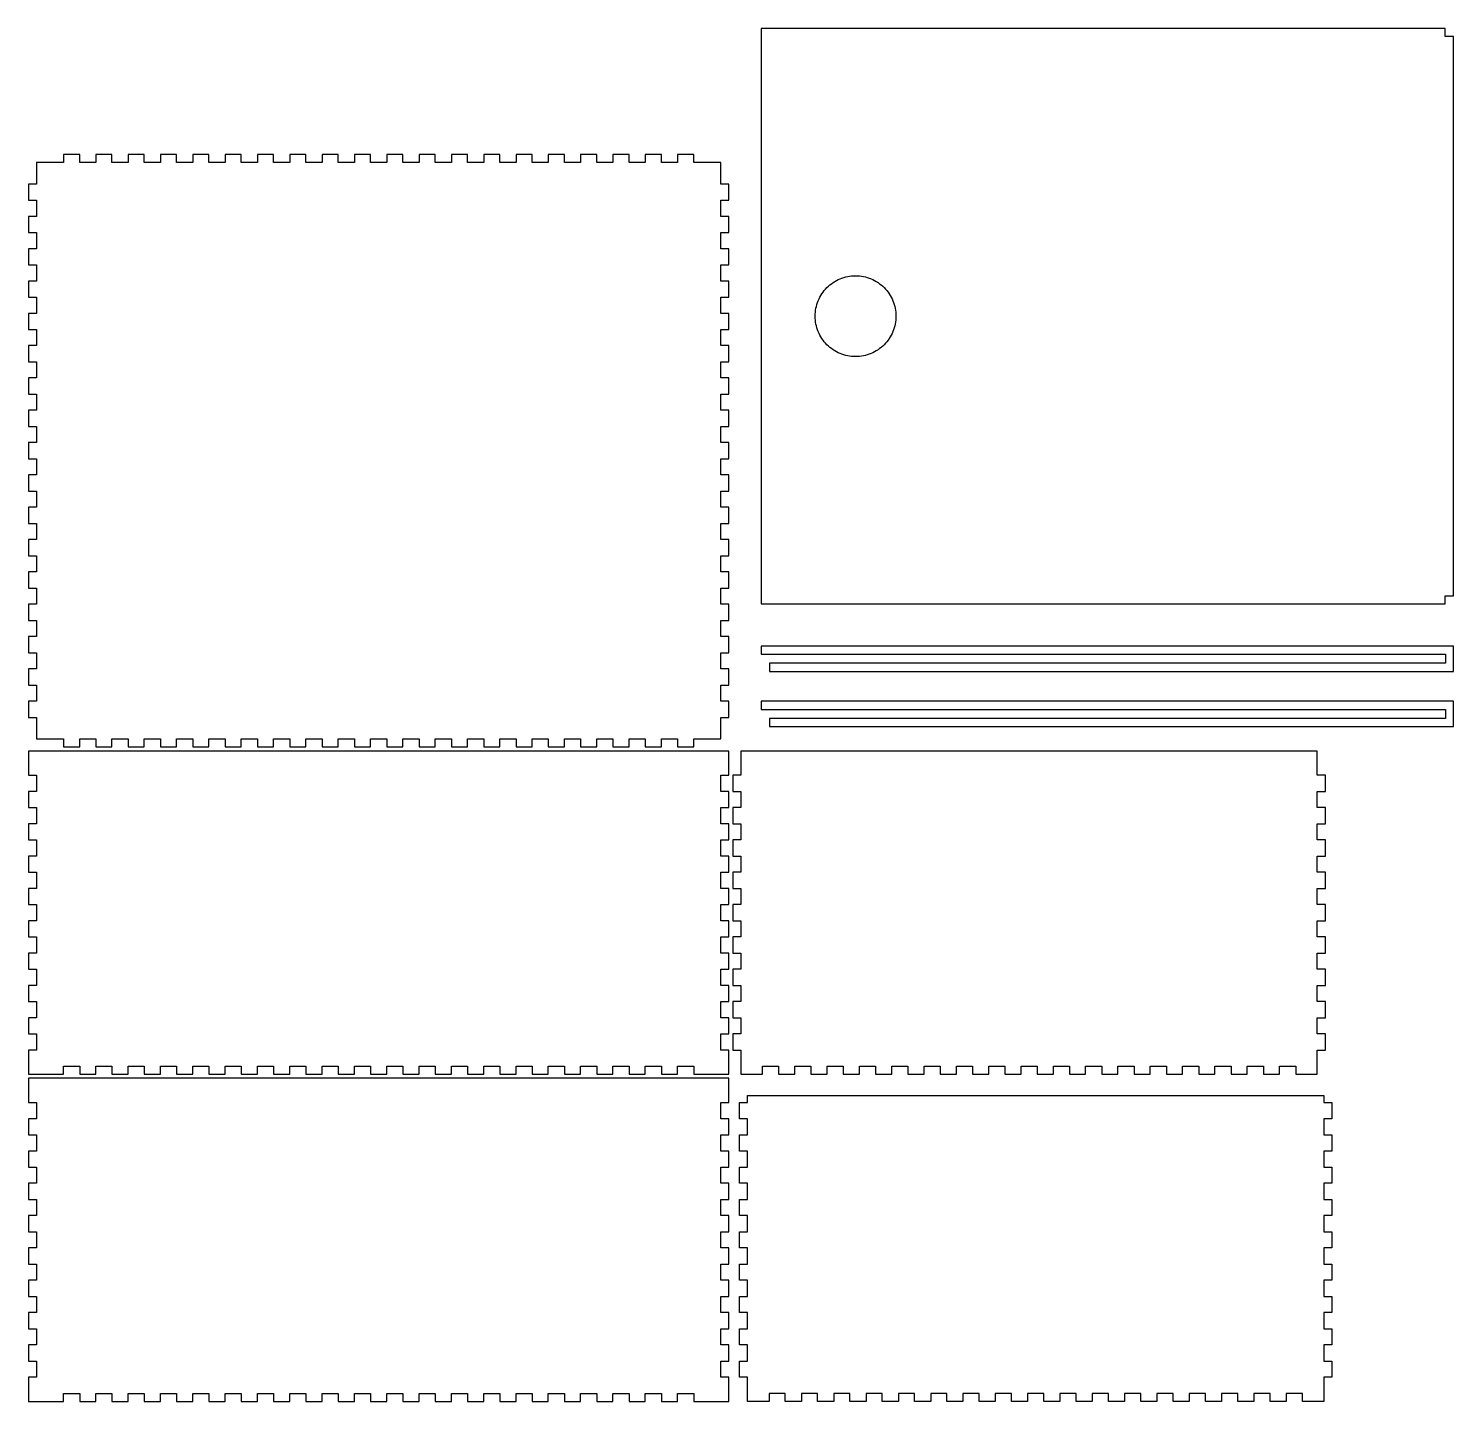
# Model space of a CAD drawing. Header units: millimetres. Extents: x 0 to 529, y 0 to 510.
import ezdxf

# ---------------------------------------------------------------- set-up
doc = ezdxf.new("R2010")
doc.units = ezdxf.units.MM
doc.layers.add('220 260 120', color=150, linetype='Continuous', true_color=0x0082ff)

msp = doc.modelspace()

# ---------------------------------------------------------------- linework, layer by layer
at = {"layer": '220 260 120', "color": 0}
for points in [[(3, 246), (13, 246), (13, 243), (19, 243), (19, 246), (25, 246), (25, 243), (31, 243), (31, 246), (37, 246), (37, 243), (43, 243), (43, 246), (49, 246), (49, 243), (55, 243), (55, 246), (61, 246), (61, 243), (67, 243), (67, 246), (73, 246), (73, 243), (79, 243), (79, 246), (85, 246), (85, 243), (91, 243), (91, 246), (97, 246), (97, 243), (103, 243), (103, 246), (109, 246), (109, 243), (115, 243), (115, 246), (121, 246), (121, 243), (127, 243), (127, 246), (133, 246), (133, 243), (139, 243), (139, 246), (145, 246), (145, 243), (151, 243), (151, 246), (157, 246), (157, 243), (163, 243), (163, 246), (169, 246), (169, 243), (175, 243), (175, 246), (181, 246), (181, 243), (187, 243), (187, 246), (193, 246), (193, 243), (199, 243), (199, 246), (205, 246), (205, 243), (211, 243), (211, 246), (217, 246), (217, 243), (223, 243), (223, 246), (229, 246), (229, 243), (235, 243), (235, 246), (241, 246), (241, 243), (247, 243), (247, 246), (257, 246), (257, 254), (260, 254), (260, 260), (257, 260), (257, 266), (260, 266), (260, 272), (257, 272), (257, 278), (260, 278), (260, 284), (257, 284), (257, 290), (260, 290), (260, 296), (257, 296), (257, 302), (260, 302), (260, 308), (257, 308), (257, 314), (260, 314), (260, 320), (257, 320), (257, 326), (260, 326), (260, 332), (257, 332), (257, 338), (260, 338), (260, 344), (257, 344), (257, 350), (260, 350), (260, 356), (257, 356), (257, 362), (260, 362), (260, 368), (257, 368), (257, 374), (260, 374), (260, 380), (257, 380), (257, 386), (260, 386), (260, 392), (257, 392), (257, 398), (260, 398), (260, 404), (257, 404), (257, 410), (260, 410), (260, 416), (257, 416), (257, 422), (260, 422), (260, 428), (257, 428), (257, 434), (260, 434), (260, 440), (257, 440), (257, 446), (260, 446), (260, 452), (257, 452), (257, 460), (247, 460), (247, 463), (241, 463), (241, 460), (235, 460), (235, 463), (229, 463), (229, 460), (223, 460), (223, 463), (217, 463), (217, 460), (211, 460), (211, 463), (205, 463), (205, 460), (199, 460), (199, 463), (193, 463), (193, 460), (187, 460), (187, 463), (181, 463), (181, 460), (175, 460), (175, 463), (169, 463), (169, 460), (163, 460), (163, 463), (157, 463), (157, 460), (151, 460), (151, 463), (145, 463), (145, 460), (139, 460), (139, 463), (133, 463), (133, 460), (127, 460), (127, 463), (121, 463), (121, 460), (115, 460), (115, 463), (109, 463), (109, 460), (103, 460), (103, 463), (97, 463), (97, 460), (91, 460), (91, 463), (85, 463), (85, 460), (79, 460), (79, 463), (73, 463), (73, 460), (67, 460), (67, 463), (61, 463), (61, 460), (55, 460), (55, 463), (49, 463), (49, 460), (43, 460), (43, 463), (37, 463), (37, 460), (31, 460), (31, 463), (25, 463), (25, 460), (19, 460), (19, 463), (13, 463), (13, 460), (3, 460), (3, 452), (0, 452), (0, 446), (3, 446), (3, 440), (0, 440), (0, 434), (3, 434), (3, 428), (0, 428), (0, 422), (3, 422), (3, 416), (0, 416), (0, 410), (3, 410), (3, 404), (0, 404), (0, 398), (3, 398), (3, 392), (0, 392), (0, 386), (3, 386), (3, 380), (0, 380), (0, 374), (3, 374), (3, 368), (0, 368), (0, 362), (3, 362), (3, 356), (0, 356), (0, 350), (3, 350), (3, 344), (0, 344), (0, 338), (3, 338), (3, 332), (0, 332), (0, 326), (3, 326), (3, 320), (0, 320), (0, 314), (3, 314), (3, 308), (0, 308), (0, 302), (3, 302), (3, 296), (0, 296), (0, 290), (3, 290), (3, 284), (0, 284), (0, 278), (3, 278), (3, 272), (0, 272), (0, 266), (3, 266), (3, 260), (0, 260), (0, 254), (3, 254)], [(3, 121.5), (13, 121.5), (13, 124.5), (19, 124.5), (19, 121.5), (25, 121.5), (25, 124.5), (31, 124.5), (31, 121.5), (37, 121.5), (37, 124.5), (43, 124.5), (43, 121.5), (49, 121.5), (49, 124.5), (55, 124.5), (55, 121.5), (61, 121.5), (61, 124.5), (67, 124.5), (67, 121.5), (73, 121.5), (73, 124.5), (79, 124.5), (79, 121.5), (85, 121.5), (85, 124.5), (91, 124.5), (91, 121.5), (97, 121.5), (97, 124.5), (103, 124.5), (103, 121.5), (109, 121.5), (109, 124.5), (115, 124.5), (115, 121.5), (121, 121.5), (121, 124.5), (127, 124.5), (127, 121.5), (133, 121.5), (133, 124.5), (139, 124.5), (139, 121.5), (145, 121.5), (145, 124.5), (151, 124.5), (151, 121.5), (157, 121.5), (157, 124.5), (163, 124.5), (163, 121.5), (169, 121.5), (169, 124.5), (175, 124.5), (175, 121.5), (181, 121.5), (181, 124.5), (187, 124.5), (187, 121.5), (193, 121.5), (193, 124.5), (199, 124.5), (199, 121.5), (205, 121.5), (205, 124.5), (211, 124.5), (211, 121.5), (217, 121.5), (217, 124.5), (223, 124.5), (223, 121.5), (229, 121.5), (229, 124.5), (235, 124.5), (235, 121.5), (241, 121.5), (241, 124.5), (247, 124.5), (247, 121.5), (257, 121.5), (260, 121.5), (260, 130.5), (257, 130.5), (257, 136.5), (260, 136.5), (260, 142.5), (257, 142.5), (257, 148.5), (260, 148.5), (260, 154.5), (257, 154.5), (257, 160.5), (260, 160.5), (260, 166.5), (257, 166.5), (257, 172.5), (260, 172.5), (260, 178.5), (257, 178.5), (257, 184.5), (260, 184.5), (260, 190.5), (257, 190.5), (257, 196.5), (260, 196.5), (260, 202.5), (257, 202.5), (257, 208.5), (260, 208.5), (260, 214.5), (257, 214.5), (257, 220.5), (260, 220.5), (260, 226.5), (257, 226.5), (257, 232.5), (260, 232.5), (260, 241.5), (257, 241.5), (3, 241.5), (0, 241.5), (0, 232.5), (3, 232.5), (3, 226.5), (0, 226.5), (0, 220.5), (3, 220.5), (3, 214.5), (0, 214.5), (0, 208.5), (3, 208.5), (3, 202.5), (0, 202.5), (0, 196.5), (3, 196.5), (3, 190.5), (0, 190.5), (0, 184.5), (3, 184.5), (3, 178.5), (0, 178.5), (0, 172.5), (3, 172.5), (3, 166.5), (0, 166.5), (0, 160.5), (3, 160.5), (3, 154.5), (0, 154.5), (0, 148.5), (3, 148.5), (3, 142.5), (0, 142.5), (0, 136.5), (3, 136.5), (3, 130.5), (0, 130.5), (0, 121.5)], [(264.5, 121.5), (272.5, 121.5), (272.5, 124.5), (278.5, 124.5), (278.5, 121.5), (284.5, 121.5), (284.5, 124.5), (290.5, 124.5), (290.5, 121.5), (296.5, 121.5), (296.5, 124.5), (302.5, 124.5), (302.5, 121.5), (308.5, 121.5), (308.5, 124.5), (314.5, 124.5), (314.5, 121.5), (320.5, 121.5), (320.5, 124.5), (326.5, 124.5), (326.5, 121.5), (332.5, 121.5), (332.5, 124.5), (338.5, 124.5), (338.5, 121.5), (344.5, 121.5), (344.5, 124.5), (350.5, 124.5), (350.5, 121.5), (356.5, 121.5), (356.5, 124.5), (362.5, 124.5), (362.5, 121.5), (368.5, 121.5), (368.5, 124.5), (374.5, 124.5), (374.5, 121.5), (380.5, 121.5), (380.5, 124.5), (386.5, 124.5), (386.5, 121.5), (392.5, 121.5), (392.5, 124.5), (398.5, 124.5), (398.5, 121.5), (404.5, 121.5), (404.5, 124.5), (410.5, 124.5), (410.5, 121.5), (416.5, 121.5), (416.5, 124.5), (422.5, 124.5), (422.5, 121.5), (428.5, 121.5), (428.5, 124.5), (434.5, 124.5), (434.5, 121.5), (440.5, 121.5), (440.5, 124.5), (446.5, 124.5), (446.5, 121.5), (452.5, 121.5), (452.5, 124.5), (458.5, 124.5), (458.5, 121.5), (464.5, 121.5), (464.5, 124.5), (470.5, 124.5), (470.5, 121.5), (478.5, 121.5), (478.5, 130.5), (481.5, 130.5), (481.5, 136.5), (478.5, 136.5), (478.5, 142.5), (481.5, 142.5), (481.5, 148.5), (478.5, 148.5), (478.5, 154.5), (481.5, 154.5), (481.5, 160.5), (478.5, 160.5), (478.5, 166.5), (481.5, 166.5), (481.5, 172.5), (478.5, 172.5), (478.5, 178.5), (481.5, 178.5), (481.5, 184.5), (478.5, 184.5), (478.5, 190.5), (481.5, 190.5), (481.5, 196.5), (478.5, 196.5), (478.5, 202.5), (481.5, 202.5), (481.5, 208.5), (478.5, 208.5), (478.5, 214.5), (481.5, 214.5), (481.5, 220.5), (478.5, 220.5), (478.5, 226.5), (481.5, 226.5), (481.5, 232.5), (478.5, 232.5), (478.5, 241.5), (264.5, 241.5), (264.5, 232.5), (261.5, 232.5), (261.5, 226.5), (264.5, 226.5), (264.5, 220.5), (261.5, 220.5), (261.5, 214.5), (264.5, 214.5), (264.5, 208.5), (261.5, 208.5), (261.5, 202.5), (264.5, 202.5), (264.5, 196.5), (261.5, 196.5), (261.5, 190.5), (264.5, 190.5), (264.5, 184.5), (261.5, 184.5), (261.5, 178.5), (264.5, 178.5), (264.5, 172.5), (261.5, 172.5), (261.5, 166.5), (264.5, 166.5), (264.5, 160.5), (261.5, 160.5), (261.5, 154.5), (264.5, 154.5), (264.5, 148.5), (261.5, 148.5), (261.5, 142.5), (264.5, 142.5), (264.5, 136.5), (261.5, 136.5), (261.5, 130.5), (264.5, 130.5)], [(3, 0), (13, 0), (13, 3), (19, 3), (19, 0), (25, 0), (25, 3), (31, 3), (31, 0), (37, 0), (37, 3), (43, 3), (43, 0), (49, 0), (49, 3), (55, 3), (55, 0), (61, 0), (61, 3), (67, 3), (67, 0), (73, 0), (73, 3), (79, 3), (79, 0), (85, 0), (85, 3), (91, 3), (91, 0), (97, 0), (97, 3), (103, 3), (103, 0), (109, 0), (109, 3), (115, 3), (115, 0), (121, 0), (121, 3), (127, 3), (127, 0), (133, 0), (133, 3), (139, 3), (139, 0), (145, 0), (145, 3), (151, 3), (151, 0), (157, 0), (157, 3), (163, 3), (163, 0), (169, 0), (169, 3), (175, 3), (175, 0), (181, 0), (181, 3), (187, 3), (187, 0), (193, 0), (193, 3), (199, 3), (199, 0), (205, 0), (205, 3), (211, 3), (211, 0), (217, 0), (217, 3), (223, 3), (223, 0), (229, 0), (229, 3), (235, 3), (235, 0), (241, 0), (241, 3), (247, 3), (247, 0), (257, 0), (260, 0), (260, 9), (257, 9), (257, 15), (260, 15), (260, 21), (257, 21), (257, 27), (260, 27), (260, 33), (257, 33), (257, 39), (260, 39), (260, 45), (257, 45), (257, 51), (260, 51), (260, 57), (257, 57), (257, 63), (260, 63), (260, 69), (257, 69), (257, 75), (260, 75), (260, 81), (257, 81), (257, 87), (260, 87), (260, 93), (257, 93), (257, 99), (260, 99), (260, 105), (257, 105), (257, 111), (260, 111), (260, 120), (257, 120), (3, 120), (0, 120), (0, 111), (3, 111), (3, 105), (0, 105), (0, 99), (3, 99), (3, 93), (0, 93), (0, 87), (3, 87), (3, 81), (0, 81), (0, 75), (3, 75), (3, 69), (0, 69), (0, 63), (3, 63), (3, 57), (0, 57), (0, 51), (3, 51), (3, 45), (0, 45), (0, 39), (3, 39), (3, 33), (0, 33), (0, 27), (3, 27), (3, 21), (0, 21), (0, 15), (3, 15), (3, 9), (0, 9), (0, 0)]]:
    msp.add_lwpolyline(points, close=True, dxfattribs=at)
at = {"layer": '220 260 120'}
for points in [[(272.07, 280.47), (272.07, 277.47), (526.07, 277.47), (526.07, 274.07), (275.07, 274.07), (275.07, 271.07), (529.07, 271.07), (529.07, 280.47)], [(272.07, 259.97), (272.07, 256.97), (526.07, 256.97), (526.07, 253.57), (275.07, 253.57), (275.07, 250.57), (529.07, 250.57), (529.07, 259.97)], [(266.96, 111), (266.96, 113.6), (480.95, 113.6), (480.95, 111), (483.96, 111), (483.96, 105), (480.95, 105), (480.95, 99), (483.96, 99), (483.96, 93), (480.95, 93), (480.95, 87), (483.96, 87), (483.96, 81), (480.95, 81), (480.95, 75), (483.96, 75), (483.96, 69), (480.95, 69), (480.95, 63), (483.96, 63), (483.96, 57), (480.95, 57), (480.95, 51), (483.96, 51), (483.96, 45), (480.95, 45), (480.95, 39), (483.96, 39), (483.96, 33), (480.95, 33), (480.95, 27), (483.96, 27), (483.96, 21), (480.95, 21), (480.95, 15), (483.96, 15), (483.96, 9), (480.95, 9), (480.95, 0), (472.96, 0), (472.96, 3), (466.96, 3), (466.96, 0), (460.95, 0), (460.95, 3), (454.95, 3), (454.95, 0), (448.96, 0), (448.96, 3), (442.96, 3), (442.96, 0), (436.96, 0), (436.96, 3), (430.95, 3), (430.95, 0), (424.95, 0), (424.95, 3), (418.96, 3), (418.96, 0), (412.96, 0), (412.96, 3), (406.96, 3), (406.96, 0), (400.95, 0), (400.95, 3), (394.96, 3), (394.96, 0), (388.96, 0), (388.96, 3), (382.96, 3), (382.96, 0), (376.96, 0), (376.96, 3), (370.95, 3), (370.95, 0), (364.96, 0), (364.96, 3), (358.96, 3), (358.96, 0), (352.96, 0), (352.96, 3), (346.95, 3), (346.95, 0), (340.96, 0), (340.96, 3), (334.96, 3), (334.96, 0), (328.96, 0), (328.96, 3), (322.96, 3), (322.96, 0), (316.96, 0), (316.96, 3), (310.96, 3), (310.96, 0), (304.96, 0), (304.96, 3), (298.96, 3), (298.96, 0), (292.96, 0), (292.96, 3), (286.96, 3), (286.96, 0), (280.96, 0), (280.96, 3), (274.95, 3), (274.95, 0), (266.96, 0), (266.96, 9), (263.96, 9), (263.96, 15), (266.96, 15), (266.96, 21), (263.96, 21), (263.96, 27), (266.96, 27), (266.96, 33), (263.96, 33), (263.96, 39), (266.96, 39), (266.96, 45), (263.96, 45), (263.96, 51), (266.96, 51), (266.96, 57), (263.96, 57), (263.96, 63), (266.96, 63), (266.96, 69), (263.96, 69), (263.96, 75), (266.96, 75), (266.96, 81), (263.96, 81), (263.96, 87), (266.96, 87), (266.96, 93), (263.96, 93), (263.96, 99), (266.96, 99), (266.96, 105), (263.96, 105), (263.96, 111)]]:
    msp.add_lwpolyline(points, close=True, dxfattribs=at)
msp.add_polyline3d([(529.07, 506.76, 113.77), (526.03, 506.76, 113.77), (526.03, 509.75, 113.76), (272.07, 509.75, 113.8), (272.07, 296.15, 113.8), (526.03, 296.15, 113.76), (526.03, 299.14, 113.77), (529.07, 299.14, 113.77)], close=True, dxfattribs=at)
at = {"layer": '220 260 120', "extrusion": (0.000137978, -1.61361e-09, 1)}
msp.add_open_spline([(292.07, 402.95, 113.8), (292.07, 404.92, 113.8), (292.46, 406.87, 113.8), (293.97, 410.51, 113.8), (295.07, 412.16, 113.8), (297.86, 414.95, 113.8), (299.51, 416.05, 113.8), (303.15, 417.56, 113.8), (305.1, 417.95, 113.8), (307.07, 417.95, 113.8), (309.04, 417.95, 113.79), (310.99, 417.56, 113.79), (314.63, 416.05, 113.79), (316.28, 414.95, 113.79), (319.07, 412.16, 113.79), (320.17, 410.51, 113.79), (321.68, 406.87, 113.79), (322.07, 404.92, 113.79), (322.07, 402.95, 113.79)], degree=3, knots=[47.427273, 47.427273, 47.427273, 47.427273, 53.355682, 53.355682, 59.284091, 59.284091, 65.2125, 65.2125, 71.140909, 71.140909, 71.140909, 77.069318, 77.069318, 82.997727, 82.997727, 88.926136, 88.926136, 94.854545, 94.854545, 94.854545, 94.854545], dxfattribs=at)
at = {"layer": '220 260 120', "extrusion": (-0.000137978, 1.61361e-09, -1)}
msp.add_open_spline([(322.07, 402.95, 113.79), (322.07, 400.98, 113.79), (321.68, 399.03, 113.79), (320.17, 395.39, 113.79), (319.07, 393.74, 113.79), (316.28, 390.95, 113.79), (314.63, 389.85, 113.79), (310.99, 388.34, 113.79), (309.04, 387.95, 113.79), (307.07, 387.95, 113.8), (305.1, 387.95, 113.8), (303.15, 388.34, 113.8), (299.51, 389.85, 113.8), (297.86, 390.95, 113.8), (295.07, 393.74, 113.8), (293.97, 395.39, 113.8), (292.46, 399.03, 113.8), (292.07, 400.98, 113.8), (292.07, 402.95, 113.8)], degree=3, knots=[0, 0, 0, 0, 5.928409, 5.928409, 11.856818, 11.856818, 17.785227, 17.785227, 23.713636, 23.713636, 23.713636, 29.642045, 29.642045, 35.570454, 35.570454, 41.498864, 41.498864, 47.427273, 47.427273, 47.427273, 47.427273], dxfattribs=at)

doc.saveas('drawing.dxf')
